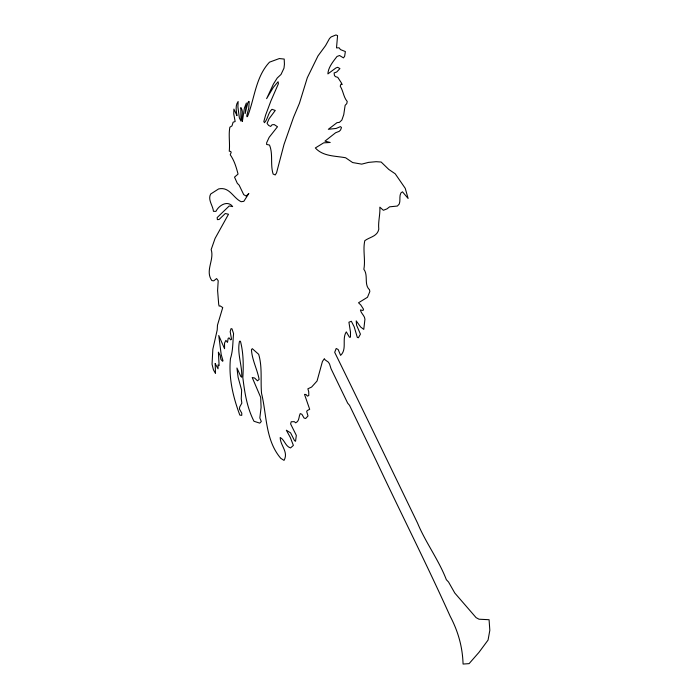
<?xml version="1.0" encoding="UTF-8"?>
<svg xmlns="http://www.w3.org/2000/svg" width="699" height="699" viewBox="0 0 699 699"><rect width="100%" height="100%" fill="white"/><g stroke="black" fill="none" stroke-linecap="round" stroke-linejoin="round"><path stroke-width="1.05" d="M215.196 363.655L215.493 373.476L213.422 369.797L212.05 364.231L212.846 349.177L217.206 329.972L217.476 325.14L222.736 307.569L220.141 305.891L219.145 306.118L218.7 304.353L217.599 290.478L218.202 280.727L216.611 278.569L213.728 280.849L211.841 280.57C204.79 270.731 214.576 259.818 211.159 249.604L215.065 238.438L228.503 214.235L225.27 213.518L219.084 219.495L217.389 219.626L217.162 217.581L229.237 205.952L232.68 206.598C227.621 199.853 218.804 205.401 215.93 211.378L213.448 211.308C212.924 205.523 207.551 199.792 210.661 194.034L218.604 188.94C229.622 186.458 232.985 197.852 241.12 201.705L243.82 201.338L248.827 193.492L246.153 196.07L243.706 194.628L239.172 185.2L237.293 183.295L234.523 177.127L238.053 174.086C236.262 167.288 234.427 160.796 230.233 154.759L231.177 152.356L230.766 151.508L229.255 151.176C230.102 143.208 228.381 134.959 229.866 127.192L231.981 125.907L233.108 122.22L235.144 121.53L233.763 114.016L233.885 109.105L236.987 115.623C236.314 111.019 235.056 105.549 238.123 101.504L237.913 107.069L239.373 117.93L240.989 121.119L240.832 107.594C244.108 111.691 240.858 116.916 242.37 121.443L244.405 108.092L246.371 103.024L245.148 113.579L247.787 102.91L248.687 101.39L249.22 101.6L248.722 108.354L246.799 115.588L246.965 116.724L247.498 116.541C254.672 98.463 255.598 76.942 269.508 62.167L279.312 58.559L284.205 59.066L284.432 64.264L283.986 68.161L281.033 74.444L277.232 78.017L273.449 84.002L266.616 98.664L273.335 87.358L278.097 81.722L278.412 83.723L270.897 100.962L265.62 115.073L263.829 121.521L264.449 122.701C267.997 118.935 267.997 112.888 271.955 109.297L275.257 110.459L269.071 118.778L267.053 123.417L268.704 125.488L270.688 126.423L272.068 124.772L274.253 124.605L277.486 126.755L269.167 137.319L266.66 142.745L266.642 144.475L269.499 145.043C273.257 154.051 270.137 164.728 273.126 174.06L275.223 174.951L276.542 172.88L284.03 144.422L293.554 117.266L299.452 103.242L307.324 77.685L317.993 55.903L325.585 45.592L329.509 38.532L331.134 36.925L335.939 34.95L337.573 35.614L336.507 47.89L339.12 47.82L340.474 49.594L345.367 51.551L344.642 56.27L343.445 57.877L339.548 55.509L337.014 56.47C333.161 61.477 328.181 67.427 327.892 73.911L335.957 67.943L337.704 67.305L339.924 68.598L336.717 71.997L334.122 72.923L334.402 75.387L335.389 76.61L337.774 77.344L341.453 83.006L342.152 84.553L340.937 84.177L340.221 86.204C343.331 90.975 343.454 97.135 347.22 101.46L346.791 103.601L345.14 105.313L343.733 114.723L341.863 120.062L339.417 122.36L337.005 122.666L328.347 129.289L336.158 128.441L340.492 126.615L341.496 127.524L340.57 129.97L339.242 131.333L335.625 132.74L324.948 141.146L330.199 142.474L323.672 142.849L315.336 147.961C323.121 156.567 335.188 155.781 345.629 157.773L352.628 162.552L361.706 164.134L368.522 162.386L376.123 161.696L381.156 162.037L388.775 169.429L395.215 173.798L405.245 188.328L408.111 198.455L402.475 191.814L400.92 192.924C398.972 196.515 400.71 200.482 399.199 204.099L397.373 206.048L389.614 206.825L386.958 208.887L383.367 210.277L379.845 207.149C380.335 214.637 377.967 221.697 378.806 229.15C377.355 236.55 369.78 236.952 364.791 240.701C362.685 250.137 365.647 259.783 363.856 269.272C368.513 275.397 363.751 284.467 369.526 289.805L369.823 291.588L367.482 297.267L358.535 302.763L360.833 305.035L363.532 309.255L363.052 310.461L360.404 309.954C361.007 313.484 364.651 315.52 364.939 319.216L363.76 329.386L360.658 327.036L356.228 320.885L356.577 325.166L360.439 334.174L358.395 337.739L357.32 337.434L354.192 326.817L351.344 321.278L348.923 322.204L350.496 332.147L350.452 337.136L349.474 337.276L346.293 331.876C341.619 338.954 347.324 349.203 340.605 355.363L338.159 349.526L336.193 348.486L334.69 352.313C362.519 409.011 390.016 466.163 417.556 523.097C425.656 542.651 438.649 559.742 446.355 579.698L448.522 581.987L454.787 593.032L476.089 617.636L479.025 619.218L489.073 619.716L489.824 630.323L488.059 640.083L478.981 652.342L469.09 663.639L463.07 664.05C462.511 646.837 458.186 631.494 450.139 616.186C426.591 563.892 400.658 512.769 376.289 460.833L349.526 405.324L347.7 403.209L331.038 368.723L329.552 364.03L328.39 362.161L324.904 359.697L324.397 358.648L322.44 361.435L317.049 381.025L311.605 387.054L307.866 388.819L308.713 391.676L308.801 395.494L307.438 396.141L305.979 394.498L304.511 394.376L309.683 409.299L307.202 410.566L306.695 411.528L308.014 415.984L305.655 418.5L304.074 418.063L301.907 414.289L300.221 413.598C298.534 416.691 299.626 421.148 295.703 422.825L294.288 421.654L291.212 421.768L290.609 423.926L296.324 435.39L295.555 441.27L294.532 440.658L290.601 432.891L286.345 430.208L290.33 437.53L293.388 445.412L290.531 447.937C285.253 446.277 284.729 439.907 280.203 437.478C280.185 445.56 288.809 451.956 284.03 460.379L280.78 458.334C265.244 440.117 266.887 415.372 261.54 393.319C260.421 380.335 262.457 366.958 258.674 354.314L252.269 348.661L251.448 349.736C252.077 360.064 257.276 369.282 259.137 379.443L257.459 380.806L254.663 378.045L252.208 377.521L260.666 397.32L261.094 407.368L259.827 417.967L261.312 421.488L259.792 423.14L253.982 421.27C246.983 407.596 244.685 392.698 242.841 377.652C243.558 365.568 243.505 353.03 240.447 341.261L239.504 341.252C236.856 353.327 242.308 365.289 241.74 377.215L240.797 376.438L236.935 367.989L238.114 377.346L241.636 390.156L241.242 398.753L241.845 403.131L239.757 406.862L239.425 408.976L241.767 413.196L241.749 415.355L239.853 415.119C233.117 397.242 228.529 377.871 230.434 358.674C233.134 350.479 232.688 342.012 233.58 333.65L231.946 328.722L230.993 328.731L230.181 331.658L231.544 339.33L230.67 339.871L229.027 337.862L228.162 338.403L227.498 342.396L225.873 340.387L224.536 343.095L224.562 348.696L218.752 335.503L221.199 354.568L222.998 360.763L222.605 361.287L220.928 359.417L220.194 355.442L218.394 352.156L219.119 365.629L218.062 364.861L218.036 368.801L215.196 363.655"/></g></svg>
